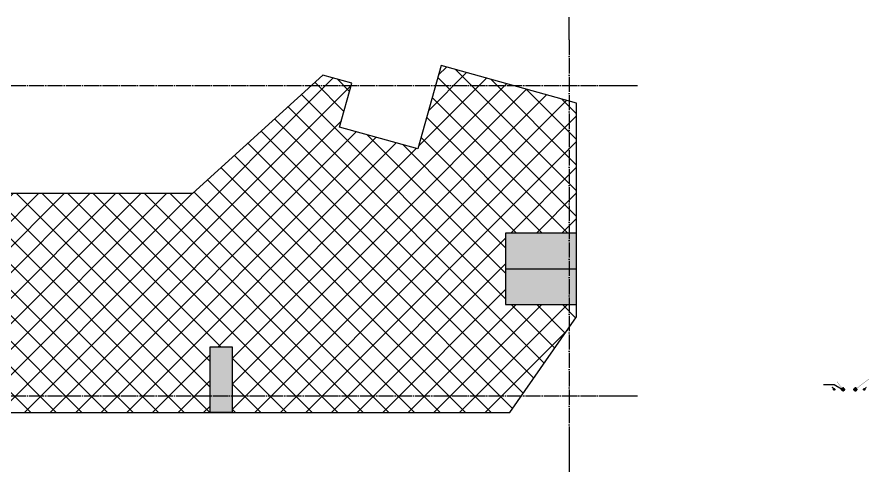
# Model space of a CAD drawing. Extents: x -288892 to 250096, y -100054 to 404668.
# Drawn here: x -176757 to -64622, y -10008 to 49800 of the extents above; entities that cross this region are included whole.
import ezdxf
from ezdxf.enums import TextEntityAlignment as Align

# ---------------------------------------------------------------- set-up
doc = ezdxf.new("R2010")
doc.units = 0
doc.header["$LTSCALE"] = 1000
doc.header["$MEASUREMENT"] = 0
doc.linetypes.add('X-104 14#平面$0$DOTE', pattern=[2.42, 2, -0.2, 0.02, -0.2])
doc.layers.get('0').update_dxf_attribs({"linetype": 'CONTINUOUS'})
for name, color, linetype in [('EQUIP-照明', 3, 'CONTINUOUS'), ('TEL_TEXT', 3, 'CONTINUOUS'), ('WIRE-照明', 1, 'CONTINUOUS'), ('X-104 14#平面$0$01-标注_轴线坐标', 132, 'CONTINUOUS'), ('X-104 14#平面$0$05-填充_天正', 26, 'CONTINUOUS'), ('X-104 14#平面$0$A-C_玻璃幕墙', 140, 'CONTINUOUS'), ('X-104 14#平面$0$A_AXIS-轴线', 36, 'X-104 14#平面$0$DOTE')]:
    doc.layers.add(name, color=color, linetype=linetype)
doc.styles.add('_TEL_DIM', font='SIMPLEX', dxfattribs={"width": 0.8, "height": 3.5, "bigfont": 'HZTXT'})

# ---------------------------------------------------------------- blocks, each defined once
blk = doc.blocks.new('X-104 14#平面')
at = {"layer": 'X-104 14#平面$0$05-填充_天正'}
h = blk.add_hatch(dxfattribs=at)
h.set_pattern_fill('ANSI37', color=256, scale=1500)
h.set_pattern_definition([(45, (-286499.4, -28736.6), (-1683.798, 1683.798), []), (135, (-286499.4, -28736.6), (-1683.798, -1683.798), [])])
h.paths.add_polyline_path([(-153659, 26600), (-215238, 26600), (-221359, -2200), (-151350, -2200), (-151350, 6450), (-148450, 6450), (-148450, -2200), (-111908, -2200), (-103100, 10380), (-103100, 12000), (-112450, 12000), (-112450, 21400), (-103100, 21400), (-103100, 38462), (-120935, 43424), (-123984, 32464), (-134293, 35332), (-132683, 41119), (-136497, 42180)])
h.paths.add_polyline_path([(-187600, 17000), (-187600, 7800), (-196600, 7800), (-196600, 17000)], flags=16)
for points in [[(-112450, 21400), (-112450, 12000), (-103100, 12000), (-103100, 21400)], [(-151350, 6450), (-148450, 6450), (-148450, -2200), (-151350, -2200)]]:
    blk.add_hatch(color=256, dxfattribs=at).paths.add_polyline_path(points)
at = {"layer": 'X-104 14#平面$0$01-标注_轴线坐标'}
for p, q in [((-104100, 46800), (-104100, 49800)), ((-99740, 40800), (-95090, 40800)), ((-99740, 0), (-95090, 0)), ((-104100, -6000), (-104100, -10008))]:
    blk.add_line(p, q, dxfattribs=at)
at = {"layer": 'X-104 14#平面$0$A-C_玻璃幕墙'}
blk.add_line((-112450, 16700), (-103100, 16700), dxfattribs=at)
for points in [[(-221359, -2200), (-111908, -2200), (-103100, 10380), (-103100, 38462), (-120935, 43424), (-123984, 32464), (-134293, 35332), (-132683, 41119), (-136497, 42180), (-153659, 26600), (-215238, 26600)], [(-112450, 21400), (-112450, 12000), (-103100, 12000), (-103100, 21400)], [(-151350, 6450), (-148450, 6450), (-148450, -2200), (-151350, -2200)]]:
    blk.add_lwpolyline(points, close=True, dxfattribs=at)
at = {"layer": 'X-104 14#平面$0$A_AXIS-轴线'}
for p, q in [((-104100, 46800), (-104100, -6000)), ((-226000, 40800), (-99740, 40800)), ((-226000, 0), (-99740, 0))]:
    blk.add_line(p, q, dxfattribs=at)
blk = doc.blocks.new('$equip$00002539')
for p, q in [((-0.35, 0.35), (0.35, -0.35)), ((0.35, 0.35), (-0.35, -0.35))]:
    blk.add_line(p, q)
at = {"const_width": 0.04}
blk.add_lwpolyline([(-0.5, 0, 1), (0.5, 0, 1), (-0.5, 0, 0.911406)], format="xyb", dxfattribs=at)
blk.add_circle((0, 0), 0.5)
for p in [(-0.5, 0), (0, 0.5), (0.5, 0), (0, -0.5)]:
    blk.add_point(p)
at = {"color": 7, "style": '_TEL_DIM', "flags": 1}
blk.add_attdef('A', text='', height=0.00002, dxfattribs=at).set_placement((0, 0), align=Align.MIDDLE_CENTER)
blk = doc.blocks.new('$equip$00001962')
for p, q in [((0.15, 0.36), (0.63, 0.83)), ((0.63, 0.83), (0.77, 0.69))]:
    blk.add_line(p, q)
blk.add_circle((0, 0.21), 0.208)
for p in [(-0.21, 0.21), (0, 0.42), (0, 0), (0.21, 0.21)]:
    blk.add_point(p)
for points in [[(-0.18, 0.31), (0.18, 0.31), (-0.21, 0.21), (0.21, 0.21)], [(-0.18, 0.1), (0.18, 0.1), (-0.21, 0.21), (0.21, 0.21)], [(-0.1, 0.39), (0.1, 0.39), (-0.18, 0.31), (0.18, 0.31)], [(-0.1, 0.03), (0.1, 0.03), (-0.18, 0.1), (0.18, 0.1)], [(0, 0.42), (0, 0.42), (-0.1, 0.39), (0.1, 0.39)], [(0, 0), (0, 0), (-0.1, 0.03), (0.1, 0.03)]]:
    blk.add_solid(points)
at = {"layer": 'TEL_TEXT', "style": '_TEL_DIM', "flags": 1}
blk.add_attdef('A', text='', height=0.00002, dxfattribs=at).set_placement((0, 0), align=Align.MIDDLE_CENTER)

msp = doc.modelspace()

# ---------------------------------------------------------------- linework, layer by layer
at = {"layer": 'WIRE-照明', "linetype": 'Continuous'}
for p, q in [((-70628, 1483), (-69215, 1483)), ((-69215, 1483), (-68224, 899))]:
    msp.add_line(p, q, dxfattribs=at)
at = {"layer": 'WIRE-照明', "linetype": 'Continuous', "const_width": 35}
for points in [[(-68824, 1853), (-68157, 996)], [(-64640, 2211), (-66254, 960)], [(-69124, 852), (-68233, 852)], [(-65322, 852), (-66213, 852)]]:
    msp.add_lwpolyline(points, dxfattribs=at)

# ---------------------------------------------------------------- block references
msp.add_blockref('X-104 14#平面', (0, 0))
at = {"layer": 'EQUIP-照明', "yscale": 400, "zscale": 400}
for p, xscale, rotation in [((-69124, 852), 400, 90), ((-65322, 852), -400, 270)]:
    msp.add_blockref('$equip$00001962', p, dxfattribs=dict(at, xscale=xscale, rotation=rotation))
for p, xscale in [((-68034, 838), 400), ((-66412, 838), -400)]:
    msp.add_blockref('$equip$00002539', p, dxfattribs=dict(at, xscale=xscale))

doc.saveas('drawing.dxf')
